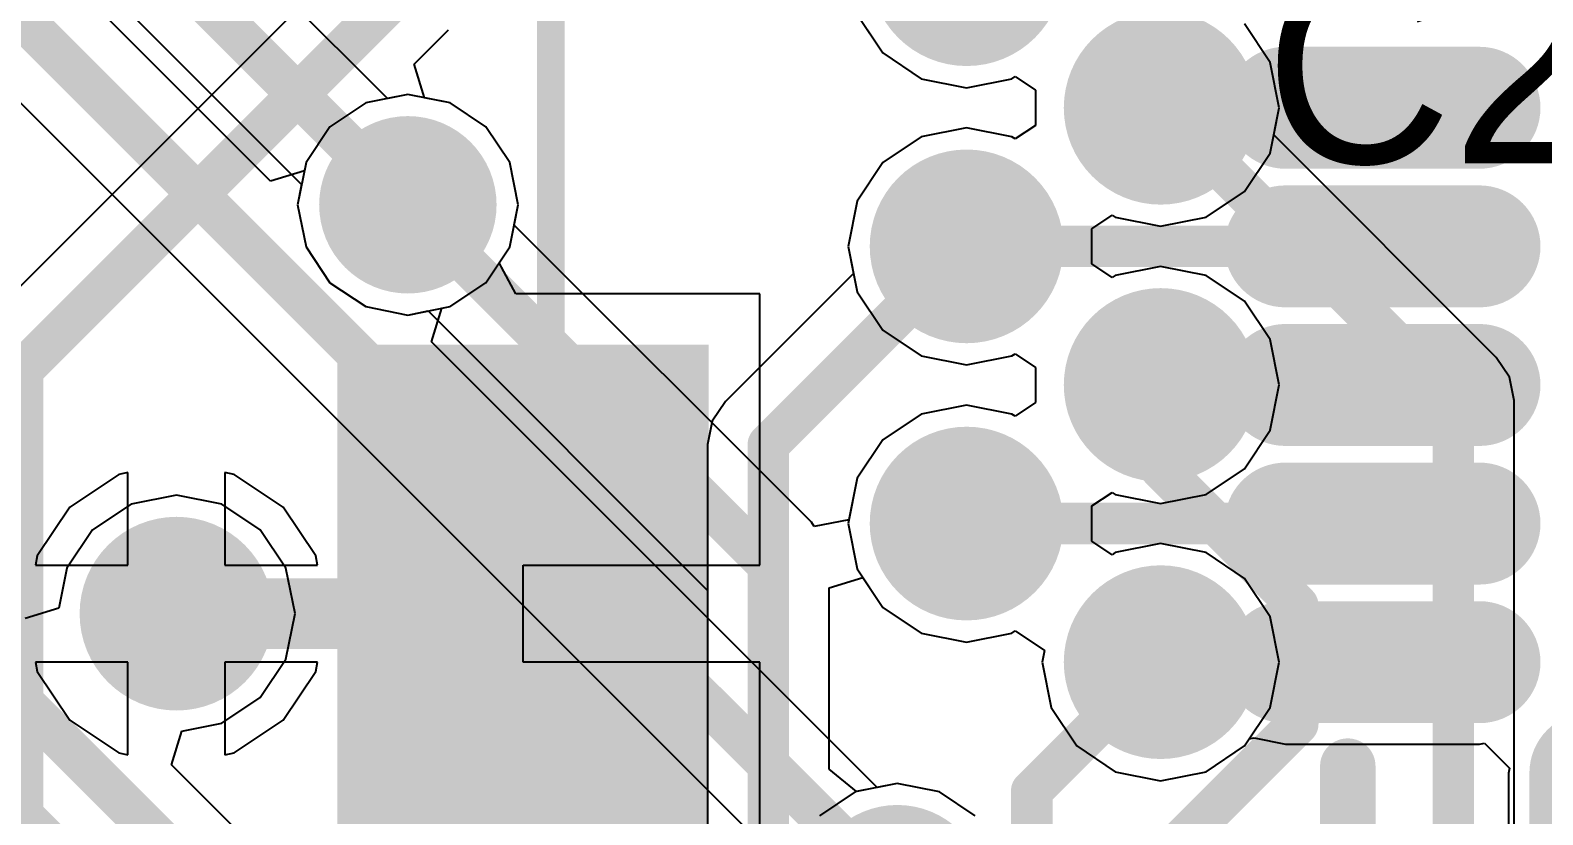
# Model space of a CAD drawing. Header units: millimetres. Extents: x 73 to 190, y 73 to 267.
# Drawn here: x 93.62 to 99.08, y 100.7 to 103.53 of the extents above; entities that cross this region are included whole.
import ezdxf

# ---------------------------------------------------------------- set-up
doc = ezdxf.new("R2010")
doc.units = ezdxf.units.MM
for name, color, linetype in [('BottomLayer', 5, 'Continuous'), ('BottomOverlay', 54, 'Continuous'), ('BottomPaste', 16, 'Continuous'), ('BottomSolder', 6, 'Continuous'), ('DrillDrawing', 1, 'Continuous'), ('KeepOutLayer', 6, 'Continuous'), ('Mechanical1', 6, 'Continuous'), ('Mechanical15', 56, 'Continuous'), ('MidLayer1', 16, 'Continuous'), ('MidLayer2', 76, 'Continuous'), ('MultiLayer', 9, 'Continuous'), ('TopLayer', 1, 'Continuous'), ('TopOverlay', 2, 'Continuous'), ('TopSolder', 216, 'Continuous'), ('ViaHoleLayer', 16, 'Continuous')]:
    doc.layers.add(name, color=color, linetype=linetype)

msp = doc.modelspace()

# ---------------------------------------------------------------- linework, layer by layer
at = {"layer": 'BottomLayer'}
for p, q in [((94.8849893, 103.90501444), (93.44496932, 102.46499192)), ((95.00732332, 103.40732938), (95.13079271999999, 103.53079878)), ((96.64207239999999, 103.53079878), (96.69763744, 103.44763664)), ((96.69763744, 103.44763664), (96.83636716, 103.35494188)), ((95.04418888, 103.285798), (95.00732332, 103.40732938)), ((96.83636716, 103.35494188), (97.0000092, 103.32239178)), ((97.0000092, 103.32239178), (97.16365124, 103.35494188)), ((97.16365124, 103.35494188), (97.17512696, 103.3626076)), ((97.17512696, 103.3626076), (97.24861931999999, 103.31350178)), ((95.13682521999999, 103.2673703), (95.04418888, 103.285798)), ((97.24861931999999, 103.31350178), (97.24861931999999, 103.18650178)), ((95.26582927999999, 103.18117286), (95.13682521999999, 103.2673703)), ((95.35202672, 103.0521688), (95.26582927999999, 103.18117286)), ((97.0000092, 103.17762702), (96.83636716, 103.14507692)), ((97.16365124, 103.14507692), (97.0000092, 103.17762702)), ((97.24861931999999, 103.18650178), (97.17513711999999, 103.13740104)), ((96.83636716, 103.14507692), (96.69763744, 103.05238216)), ((97.17513711999999, 103.13740104), (97.16365124, 103.14507692)), ((95.38229589999999, 102.89999994), (95.35202672, 103.0521688)), ((96.69763744, 103.05238216), (96.60494268, 102.91365244)), ((95.35202672, 102.74783108), (95.38229589999999, 102.89999994)), ((96.60494268, 102.91365244), (96.57239258, 102.7500104)), ((95.31405117999999, 102.69099858), (95.35202672, 102.74783108)), ((96.57239258, 102.7500104), (96.60494268, 102.58636836)), ((95.37391898, 102.5789922), (95.31405117999999, 102.69099858)), ((96.2540112, 102.5789922), (95.37391898, 102.5789922)), ((96.2540112, 101.59999238), (96.2540112, 102.5789922)), ((96.60494268, 102.58636836), (96.69763744, 102.44763864)), ((96.69763744, 102.44763864), (96.83636716, 102.35494388)), ((96.83636716, 102.35494388), (97.0000092, 102.32239378)), ((97.0000092, 102.32239378), (97.16365124, 102.35494388)), ((97.16365124, 102.35494388), (97.17512696, 102.3626096)), ((97.17512696, 102.3626096), (97.24861931999999, 102.31350378)), ((97.24861931999999, 102.31350378), (97.24861931999999, 102.18650378)), ((97.24861931999999, 102.18650378), (97.17513711999999, 102.13740304)), ((96.83636716, 102.14507892), (96.69763744, 102.05238416)), ((97.0000092, 102.17762902), (96.83636716, 102.14507892)), ((97.16365124, 102.14507892), (97.0000092, 102.17762902)), ((97.17513711999999, 102.13740304), (97.16365124, 102.14507892)), ((96.69763744, 102.05238416), (96.60494268, 101.91365444)), ((96.60494268, 101.91365444), (96.57239258, 101.7500124)), ((96.57239258, 101.7500124), (96.60494268, 101.58637036)), ((95.4000124, 101.24999562), (95.4000124, 101.59999238)), ((95.4000124, 101.59999238), (96.2540112, 101.59999238)), ((96.60494268, 101.58637036), (96.69763744, 101.44764064)), ((96.69763744, 101.44764064), (96.83636716, 101.35494588)), ((96.83636716, 101.35494588), (97.0000092, 101.32239578)), ((97.0000092, 101.32239578), (97.16365124, 101.35494588)), ((97.16365124, 101.35494588), (97.17512696, 101.3626116)), ((97.17512696, 101.3626116), (97.28072238, 101.29205548)), ((97.28072238, 101.29205548), (97.27236578, 101.2500388)), ((96.2540112, 101.24999562), (95.4000124, 101.24999562)), ((96.2540112, 100.5682901), (96.2540112, 101.24999562)), ((97.27236578, 101.2500388), (97.30491588, 101.08639676)), ((97.30491588, 101.08639676), (97.39761064, 100.94766704)), ((97.39761064, 100.94766704), (97.53634036, 100.85497228)), ((97.86362444, 100.85497228), (98.00235416, 100.94766704)), ((98.00235416, 100.94766704), (98.01954995999999, 100.97340232)), ((98.01954995999999, 100.97340232), (98.03684989999999, 100.97684402)), ((98.03684989999999, 100.97684402), (98.03684989999999, 100.97684148)), ((98.03684989999999, 100.97684148), (98.03685243999999, 100.97684402)), ((98.03685243999999, 100.97684402), (98.14999927999999, 100.95433708)), ((98.14999927999999, 100.95433708), (98.84999787999999, 100.95433708)), ((98.84999787999999, 100.95433708), (98.86813855999999, 100.95794642)), ((98.86813855999999, 100.95794642), (98.9579428, 100.86814218)), ((97.53634036, 100.85497228), (97.6999824, 100.82242218)), ((97.6999824, 100.82242218), (97.86362444, 100.85497228)), ((98.9579428, 100.86814218), (98.95433346, 100.8500015)), ((98.95433346, 100.8500015), (98.95433346, 100.1500029)), ((96.59783068, 100.78224954), (96.46882662, 100.6960521)), ((96.74999953999999, 100.81251872), (96.59783068, 100.78224954)), ((96.9021684, 100.78224954), (96.74999953999999, 100.81251872)), ((97.03117246, 100.6960521), (96.9021684, 100.78224954))]:
    msp.add_line(p, q, dxfattribs=at)
for points, const_width in [([(96.86030919999999, 103.7500084, 1), (97.1397092, 103.7500084, 1)], 0.2794), ([(97.56028239999999, 103.2500348, 1), (97.8396824, 103.2500348, 1)], 0.2794), ([(98.07500069999999, 103.25001448, 1), (98.22499785999999, 103.25001448, 1)], 0.1499997), ([(98.77499929999999, 103.25001448, 1), (98.92499645999999, 103.25001448, 1)], 0.1499997), ([(97.66248184, 103.2500348, 1), (97.73748296, 103.2500348, 1)], 0.07499858), ([(98.46248023999999, 103.2500348, 1), (98.53748136, 103.2500348, 1)], 0.07499858), ([(94.85965788, 102.89999994, 1), (95.10965483999999, 102.89999994, 1)], 0.2499995), ([(96.86030919999999, 102.7500104, 1), (97.1397092, 102.7500104, 1)], 0.2794), ([(98.07500069999999, 102.75001548, 1), (98.22499785999999, 102.75001548, 1)], 0.1499997), ([(98.77499929999999, 102.75001548, 1), (98.92499645999999, 102.75001548, 1)], 0.1499997), ([(96.96250864, 102.7500104, 1), (97.03750975999999, 102.7500104, 1)], 0.07499858), ([(98.46248023999999, 102.7500104, 1), (98.53748136, 102.7500104, 1)], 0.07499858), ([(97.56028239999999, 102.2500368, 1), (97.8396824, 102.2500368, 1)], 0.2794), ([(97.6499825, 102.2500368, 1), (97.7499823, 102.2500368, 1)], 0.0999998), ([(98.07500069999999, 102.25001648, 1), (98.22499785999999, 102.25001648, 1)], 0.1499997), ([(98.4499809, 102.2500368, 1), (98.54998069999999, 102.2500368, 1)], 0.0999998), ([(98.77499929999999, 102.25001648, 1), (98.92499645999999, 102.25001648, 1)], 0.1499997), ([(96.86030919999999, 101.7500124, 1), (97.1397092, 101.7500124, 1)], 0.2794), ([(98.07500069999999, 101.75001748, 1), (98.22499785999999, 101.75001748, 1)], 0.1499997), ([(98.77499929999999, 101.75001748, 1), (98.92499645999999, 101.75001748, 1)], 0.1499997), ([(96.96250864, 101.7500124, 1), (97.03750975999999, 101.7500124, 1)], 0.07499858), ([(98.46248023999999, 101.7500124, 1), (98.53748136, 101.7500124, 1)], 0.07499858), ([(94.01029966, 101.42499908, 1), (94.28969966, 101.42499908, 1)], 0.2794), ([(94.08649966, 101.42499908, 1), (94.21349966, 101.42499908, 1)], 0.127), ([(95.33650732, 101.42499908, 1), (95.46350731999999, 101.42499908, 1)], 0.127), ([(95.33650732, 101.42499908, 1), (95.46350731999999, 101.42499908, 1)], 0.127), ([(95.33651239999999, 101.424994, 1), (95.4635124, 101.424994, 1)], 0.127), ([(95.33651239999999, 101.424994, 1), (95.4635124, 101.424994, 1)], 0.127), ([(97.56028239999999, 101.2500388, 1), (97.8396824, 101.2500388, 1)], 0.2794), ([(98.07500069999999, 101.25001848, 1), (98.22499785999999, 101.25001848, 1)], 0.1499997), ([(98.77499929999999, 101.25001848, 1), (98.92499645999999, 101.25001848, 1)], 0.1499997), ([(97.6499825, 101.2500388, 1), (97.7499823, 101.2500388, 1)], 0.0999998), ([(98.4499809, 101.2500388, 1), (98.54998069999999, 101.2500388, 1)], 0.0999998), ([(95.33651239999999, 100.8300244, 1), (95.4635124, 100.8300244, 1)], 0.127), ([(95.33651239999999, 100.8300244, 1), (95.4635124, 100.8300244, 1)], 0.127)]:
    msp.add_lwpolyline(points, format="xyb", close=True, dxfattribs=dict(at, const_width=const_width))
for points, const_width in [([(93.4899832, 102.1999988), (95.0399928, 103.7500084)], 0.1499997), ([(98.14999927999999, 103.25001448), (98.84999787999999, 103.25001448)], 0.2999994), ([(97.6999824, 103.2500348), (98.49998079999999, 103.2500348)], 0.1499997), ([(98.14999927999999, 102.75001548), (98.84999787999999, 102.75001548)], 0.2999994), ([(97.0000092, 102.7500104), (98.49998079999999, 102.7500104)], 0.1499997), ([(97.6999824, 102.2500368), (98.49998079999999, 102.2500368)], 0.1999996), ([(98.14999927999999, 102.25001648), (98.84999787999999, 102.25001648)], 0.2999994), ([(98.14999927999999, 101.75001748), (98.84999787999999, 101.75001748)], 0.2999994), ([(97.0000092, 101.7500124), (98.49998079999999, 101.7500124)], 0.1499997), ([(94.14999965999999, 101.42499908), (95.40000732, 101.42499908)], 0.254), ([(95.40000732, 101.42499908), (95.4000124, 101.424994)], 0.254), ([(95.4000124, 100.8300244), (95.4000124, 101.424994)], 0.254), ([(98.14999927999999, 101.25001848), (98.84999787999999, 101.25001848)], 0.2999994), ([(97.6999824, 101.2500388), (98.49998079999999, 101.2500388)], 0.1999996), ([(94.4700168, 99.9000288), (95.4000124, 100.8300244)], 0.254)]:
    msp.add_lwpolyline(points, dxfattribs=dict(at, const_width=const_width))
msp.add_solid([(94.8000136, 102.3249922), (94.8000136, 100.5249958), (96.00001119999999, 102.3249922), (96.00001119999999, 100.5249958)], dxfattribs=at)
at = {"layer": 'BottomOverlay', "const_width": 0.1999996}
msp.add_lwpolyline([(98.3750001, 100.37500372), (98.3750001, 100.87500272)], dxfattribs=at)
at = {"layer": 'BottomOverlay', "const_width": 0.0999998}
msp.add_lwpolyline([(98.32500019999999, 100.87500272, 1), (98.425, 100.87500272, 1)], format="xyb", close=True, dxfattribs=at)
at = {"layer": 'BottomPaste', "const_width": 0.1999996}
for points in [[(98.14999927999999, 103.25001448), (98.84999787999999, 103.25001448)], [(98.14999927999999, 102.75001548), (98.84999787999999, 102.75001548)], [(98.14999927999999, 102.25001648), (98.84999787999999, 102.25001648)], [(98.14999927999999, 101.75001748), (98.84999787999999, 101.75001748)], [(98.14999927999999, 101.25001848), (98.84999787999999, 101.25001848)]]:
    msp.add_lwpolyline(points, dxfattribs=at)
at = {"layer": 'BottomPaste', "const_width": 0.0999998}
for points in [[(98.09999938, 103.25001448, 1), (98.19999917999999, 103.25001448, 1)], [(98.79999798, 103.25001448, 1), (98.89999777999999, 103.25001448, 1)], [(98.09999938, 102.75001548, 1), (98.19999917999999, 102.75001548, 1)], [(98.79999798, 102.75001548, 1), (98.89999777999999, 102.75001548, 1)], [(98.09999938, 102.25001648, 1), (98.19999917999999, 102.25001648, 1)], [(98.79999798, 102.25001648, 1), (98.89999777999999, 102.25001648, 1)], [(98.09999938, 101.75001748, 1), (98.19999917999999, 101.75001748, 1)], [(98.79999798, 101.75001748, 1), (98.89999777999999, 101.75001748, 1)], [(98.09999938, 101.25001848, 1), (98.19999917999999, 101.25001848, 1)], [(98.79999798, 101.25001848, 1), (98.89999777999999, 101.25001848, 1)]]:
    msp.add_lwpolyline(points, format="xyb", close=True, dxfattribs=at)
at = {"layer": 'BottomPaste'}
msp.add_solid([(94.85001349999999, 102.2749923), (94.85001349999999, 100.5749957), (95.9500113, 102.2749923), (95.9500113, 100.5749957)], dxfattribs=at)
at = {"layer": 'BottomSolder'}
for points, const_width in [([(96.82531053999999, 103.7500084, 1), (97.17470786, 103.7500084, 1)], 0.34939986), ([(97.52528373999999, 103.2500348, 1), (97.87468106, 103.2500348, 1)], 0.34939986), ([(98.0399995, 103.25001448, 1), (98.25999906, 103.25001448, 1)], 0.21999956), ([(98.7399981, 103.25001448, 1), (98.95999766, 103.25001448, 1)], 0.21999956), ([(94.82465667999999, 102.89999994, 1), (95.14465604, 102.89999994, 1)], 0.31999936), ([(96.82531053999999, 102.7500104, 1), (97.17470786, 102.7500104, 1)], 0.34939986), ([(98.0399995, 102.75001548, 1), (98.25999906, 102.75001548, 1)], 0.21999956), ([(98.7399981, 102.75001548, 1), (98.95999766, 102.75001548, 1)], 0.21999956), ([(97.52528373999999, 102.2500368, 1), (97.87468106, 102.2500368, 1)], 0.34939986), ([(98.0399995, 102.25001648, 1), (98.25999906, 102.25001648, 1)], 0.21999956), ([(98.7399981, 102.25001648, 1), (98.95999766, 102.25001648, 1)], 0.21999956), ([(96.82531053999999, 101.7500124, 1), (97.17470786, 101.7500124, 1)], 0.34939986), ([(98.0399995, 101.75001748, 1), (98.25999906, 101.75001748, 1)], 0.21999956), ([(98.7399981, 101.75001748, 1), (98.95999766, 101.75001748, 1)], 0.21999956), ([(93.975301, 101.42499908, 1), (94.32469832, 101.42499908, 1)], 0.34939986), ([(97.52528373999999, 101.2500388, 1), (97.87468106, 101.2500388, 1)], 0.34939986), ([(98.0399995, 101.25001848, 1), (98.25999906, 101.25001848, 1)], 0.21999956), ([(98.7399981, 101.25001848, 1), (98.95999766, 101.25001848, 1)], 0.21999956), ([(99.14001508, 100.8500015, 1), (99.36001463999999, 100.8500015, 1)], 0.21999956), ([(96.58999985999999, 100.41487918, 1), (96.90999921999999, 100.41487918, 1)], 0.31999936)]:
    msp.add_lwpolyline(points, format="xyb", close=True, dxfattribs=dict(at, const_width=const_width))
at = {"layer": 'BottomSolder', "const_width": 0.43999912}
for points in [[(98.14999927999999, 103.25001448), (98.84999787999999, 103.25001448)], [(98.14999927999999, 102.75001548), (98.84999787999999, 102.75001548)], [(98.14999927999999, 102.25001648), (98.84999787999999, 102.25001648)], [(98.14999927999999, 101.75001748), (98.84999787999999, 101.75001748)], [(98.14999927999999, 101.25001848), (98.84999787999999, 101.25001848)], [(99.25001486, 100.8500015), (99.25001486, 100.1500029)]]:
    msp.add_lwpolyline(points, dxfattribs=at)
at = {"layer": 'BottomSolder'}
for points in [[(92.33001854, 102.39499206), (92.33001854, 100.45499594), (93.67001585999999, 102.39499206), (93.67001585999999, 100.45499594)], [(94.73001373999999, 102.39499206), (94.73001373999999, 100.45499594), (96.07001106, 102.39499206), (96.07001106, 100.45499594)]]:
    msp.add_solid(points, dxfattribs=at)
at = {"layer": 'DrillDrawing', "const_width": 0.1499997}
msp.add_lwpolyline([(74.93100075999999, 89.96974386, -0.5181223231996762), (98.94092226, 126.98035056)], format="xyb", dxfattribs=at)
at = {"layer": 'DrillDrawing'}
for points, const_width in [([(97.6237824, 103.2500348, 1), (97.7761824, 103.2500348, 1)], 0.1524), ([(94.93465646, 102.89999994, 1), (95.03465625999999, 102.89999994, 1)], 0.0999998), ([(96.9238092, 102.7500104, 1), (97.0762092, 102.7500104, 1)], 0.1524), ([(97.6237824, 102.2500368, 1), (97.7761824, 102.2500368, 1)], 0.1524), ([(96.9238092, 101.7500124, 1), (97.0762092, 101.7500124, 1)], 0.1524), ([(94.07379965999999, 101.42499908, 1), (94.22619965999999, 101.42499908, 1)], 0.1524), ([(97.6237824, 101.2500388, 1), (97.7761824, 101.2500388, 1)], 0.1524)]:
    msp.add_lwpolyline(points, format="xyb", close=True, dxfattribs=dict(at, const_width=const_width))
at = {"layer": 'KeepOutLayer', "const_width": 0.1499997}
msp.add_lwpolyline([(74.93100075999999, 89.96974386, -0.5181223231996762), (98.94092226, 126.98035056)], format="xyb", dxfattribs=at)
at = {"layer": 'Mechanical1', "const_width": 0.1499997}
msp.add_lwpolyline([(74.93100075999999, 89.96974386, -0.5181223231996762), (98.94092226, 126.98035056)], format="xyb", dxfattribs=at)
at = {"layer": 'Mechanical15', "const_width": 0.0999998}
msp.add_lwpolyline([(95.50000204, 100.00000066), (95.50000204, 104.49999928)], dxfattribs=at)
at = {"layer": 'MidLayer1'}
for p, q in [((96.60494268, 103.58636636), (96.69763744, 103.44763664)), ((98.09504892, 103.41367684), (98.00235416, 103.55240656)), ((96.69763744, 103.44763664), (96.83636716, 103.35494188)), ((98.12759901999999, 103.2500348), (98.09504892, 103.41367684)), ((96.83636716, 103.35494188), (97.0000092, 103.32239178)), ((97.0000092, 103.32239178), (97.16365124, 103.35494188)), ((97.16365124, 103.35494188), (97.17512696, 103.3626076)), ((97.17512696, 103.3626076), (97.24861931999999, 103.31350178)), ((94.98465635999999, 103.29763948), (94.8324875, 103.2673703)), ((95.13682521999999, 103.2673703), (94.98465635999999, 103.29763948)), ((97.24861931999999, 103.31350178), (97.24861931999999, 103.18650178)), ((94.8324875, 103.2673703), (94.70348344, 103.18117286)), ((95.26582927999999, 103.18117286), (95.13682521999999, 103.2673703)), ((98.09504892, 103.08639276), (98.12759901999999, 103.2500348)), ((94.70348344, 103.18117286), (94.617286, 103.0521688)), ((95.35202672, 103.0521688), (95.26582927999999, 103.18117286)), ((97.0000092, 103.17762702), (96.83636716, 103.14507692)), ((97.16365124, 103.14507692), (97.0000092, 103.17762702)), ((97.24861931999999, 103.18650178), (97.17513711999999, 103.13740104)), ((96.83636716, 103.14507692), (96.69763744, 103.05238216)), ((97.17513711999999, 103.13740104), (97.16365124, 103.14507692)), ((98.00235416, 102.94766304), (98.09504892, 103.08639276)), ((94.617286, 103.0521688), (94.58701681999999, 102.89999994)), ((95.38229589999999, 102.89999994), (95.35202672, 103.0521688)), ((96.69763744, 103.05238216), (96.60494268, 102.91365244)), ((97.86362444, 102.85496828), (98.00235416, 102.94766304)), ((94.58701681999999, 102.89999994), (94.617286, 102.74783108)), ((95.36775693999999, 102.82690636), (95.38229589999999, 102.89999994)), ((96.60494268, 102.91365244), (96.57239258, 102.7500104)), ((97.45137228, 102.81354342), (97.52485447999999, 102.86264416)), ((97.52485447999999, 102.86264416), (97.53634036, 102.85496828)), ((97.53634036, 102.85496828), (97.6999824, 102.82241818)), ((97.6999824, 102.82241818), (97.86362444, 102.85496828)), ((96.4400027, 101.7546606), (95.36775693999999, 102.82690636)), ((97.45137228, 102.68654342), (97.45137228, 102.81354342)), ((94.617286, 102.74783108), (94.70348344, 102.61882702)), ((96.57239258, 102.7500104), (96.60494268, 102.58636836)), ((97.52486463999999, 102.6374376), (97.45137228, 102.68654342)), ((97.6999824, 102.67765342), (97.53634036, 102.64510332)), ((97.86362444, 102.64510332), (97.6999824, 102.67765342)), ((97.53634036, 102.64510332), (97.52486463999999, 102.6374376)), ((98.00235416, 102.55240856), (97.86362444, 102.64510332)), ((94.70348344, 102.61882702), (94.8324875, 102.53262958)), ((96.60494268, 102.58636836), (96.69763744, 102.44763864)), ((94.8324875, 102.53262958), (94.98465635999999, 102.5023604)), ((94.98465635999999, 102.5023604), (95.05774994, 102.51689936)), ((95.05774994, 102.51689936), (96.06578958, 101.50885972)), ((98.09504892, 102.41367884), (98.00235416, 102.55240856)), ((96.69763744, 102.44763864), (96.83636716, 102.35494388)), ((98.12759901999999, 102.2500368), (98.09504892, 102.41367884)), ((96.83636716, 102.35494388), (97.0000092, 102.32239378)), ((97.0000092, 102.32239378), (97.16365124, 102.35494388)), ((97.16365124, 102.35494388), (97.17512696, 102.3626096)), ((97.17512696, 102.3626096), (97.24861931999999, 102.31350378)), ((97.24861931999999, 102.31350378), (97.24861931999999, 102.18650378)), ((98.09504892, 102.08639476), (98.12759901999999, 102.2500368)), ((97.24861931999999, 102.18650378), (97.17513711999999, 102.13740304)), ((96.83636716, 102.14507892), (96.69763744, 102.05238416)), ((97.0000092, 102.17762902), (96.83636716, 102.14507892)), ((97.16365124, 102.14507892), (97.0000092, 102.17762902)), ((97.17513711999999, 102.13740304), (97.16365124, 102.14507892)), ((98.00235416, 101.94766504), (98.09504892, 102.08639476)), ((96.69763744, 102.05238416), (96.60494268, 101.91365444)), ((93.94187713999999, 101.92745172), (93.76544111999999, 101.80955762)), ((93.97500128, 101.93404048), (93.94187713999999, 101.92745172)), ((93.97500128, 101.59999746), (93.97500128, 101.93404048)), ((94.35812218, 101.92745172), (94.32499804, 101.93404048)), ((94.32499804, 101.93404048), (94.32499804, 101.59999746)), ((94.53455819999999, 101.80955762), (94.35812218, 101.92745172)), ((96.60494268, 101.91365444), (96.57510784, 101.76365982)), ((97.86362444, 101.85497028), (98.00235416, 101.94766504)), ((97.45137228, 101.81354542), (97.52485447999999, 101.86264616)), ((97.52485447999999, 101.86264616), (97.53634036, 101.85497028)), ((93.76544111999999, 101.80955762), (93.64754701999999, 101.6331216)), ((94.6524523, 101.6331216), (94.53455819999999, 101.80955762)), ((97.45137228, 101.68654542), (97.45137228, 101.81354542)), ((97.53634036, 101.85497028), (97.6999824, 101.82242018)), ((97.6999824, 101.82242018), (97.86362444, 101.85497028)), ((96.45054624, 101.73888212), (96.4400027, 101.7546606)), ((96.57510784, 101.76365982), (96.45054624, 101.73888212)), ((97.52486463999999, 101.6374396), (97.45137228, 101.68654542)), ((97.53634036, 101.64510532), (97.52486463999999, 101.6374396)), ((97.6999824, 101.67765542), (97.53634036, 101.64510532)), ((97.86362444, 101.64510532), (97.6999824, 101.67765542)), ((98.00235416, 101.55241056), (97.86362444, 101.64510532)), ((93.64754701999999, 101.6331216), (93.64095825999999, 101.59999746)), ((93.64095825999999, 101.59999746), (93.97500128, 101.59999746)), ((94.32499804, 101.59999746), (94.65904105999999, 101.59999746)), ((94.65904105999999, 101.59999746), (94.6524523, 101.6331216)), ((96.50420881999999, 101.5183771), (96.6257402, 101.55524266)), ((96.6257402, 101.55524266), (96.69763744, 101.44764064)), ((98.09504892, 101.41368084), (98.00235416, 101.55241056)), ((96.06578958, 101.50885972), (96.06578958, 98.491929)), ((96.50420881999999, 100.86372258), (96.50420881999999, 101.5183771)), ((96.69763744, 101.44764064), (96.83636716, 101.35494588)), ((98.12759901999999, 101.2500388), (98.09504892, 101.41368084)), ((96.83636716, 101.35494588), (97.0000092, 101.32239578)), ((97.0000092, 101.32239578), (97.16365124, 101.35494588)), ((97.16365124, 101.35494588), (97.17512696, 101.3626116)), ((97.17512696, 101.3626116), (97.28072238, 101.29205548)), ((97.28072238, 101.29205548), (97.27236578, 101.2500388)), ((93.97500128, 101.2500007), (93.64095825999999, 101.2500007)), ((93.64095825999999, 101.2500007), (93.64754701999999, 101.21687656)), ((93.64754701999999, 101.21687656), (93.76544111999999, 101.04044054)), ((93.97500128, 100.91595768), (93.97500128, 101.2500007)), ((94.65904105999999, 101.2500007), (94.32499804, 101.2500007)), ((94.32499804, 101.2500007), (94.32499804, 100.91595768)), ((94.53455819999999, 101.04044054), (94.6524523, 101.21687656)), ((94.6524523, 101.21687656), (94.65904105999999, 101.2500007)), ((97.27236578, 101.2500388), (97.30491588, 101.08639676)), ((98.09504892, 101.08639676), (98.12759901999999, 101.2500388)), ((93.76544111999999, 101.04044054), (93.94187713999999, 100.92254644)), ((94.35812218, 100.92254644), (94.53455819999999, 101.04044054)), ((97.30491588, 101.08639676), (97.39761064, 100.94766704)), ((98.00235416, 100.94766704), (98.09504892, 101.08639676)), ((97.39761064, 100.94766704), (97.53634036, 100.85497228)), ((97.86362444, 100.85497228), (98.00235416, 100.94766704)), ((93.94187713999999, 100.92254644), (93.97500128, 100.91595768)), ((94.32499804, 100.91595768), (94.35812218, 100.92254644)), ((96.60238236, 100.78315378), (96.50420881999999, 100.86372258)), ((97.53634036, 100.85497228), (97.6999824, 100.82242218)), ((97.6999824, 100.82242218), (97.86362444, 100.85497228)), ((96.74999953999999, 100.81251872), (96.60238236, 100.78315378)), ((96.9021684, 100.78224954), (96.74999953999999, 100.81251872)), ((97.03117246, 100.6960521), (96.9021684, 100.78224954))]:
    msp.add_line(p, q, dxfattribs=at)
for points, const_width in [([(96.86030919999999, 103.7500084, 1), (97.1397092, 103.7500084, 1)], 0.2794), ([(97.56028239999999, 103.2500348, 1), (97.8396824, 103.2500348, 1)], 0.2794), ([(94.85965788, 102.89999994, 1), (95.10965483999999, 102.89999994, 1)], 0.2499995), ([(96.86030919999999, 102.7500104, 1), (97.1397092, 102.7500104, 1)], 0.2794), ([(94.94715579999999, 102.89999994, 1), (95.02215692, 102.89999994, 1)], 0.07499858), ([(97.56028239999999, 102.2500368, 1), (97.8396824, 102.2500368, 1)], 0.2794), ([(96.86030919999999, 101.7500124, 1), (97.1397092, 101.7500124, 1)], 0.2794), ([(94.01029966, 101.42499908, 1), (94.28969966, 101.42499908, 1)], 0.2794), ([(96.24749863999999, 101.5996571, 1), (96.32249976, 101.5996571, 1)], 0.07499858), ([(96.24749863999999, 101.5996571, 1), (96.32249976, 101.5996571, 1)], 0.07499858), ([(97.56028239999999, 101.2500388, 1), (97.8396824, 101.2500388, 1)], 0.2794)]:
    msp.add_lwpolyline(points, format="xyb", close=True, dxfattribs=dict(at, const_width=const_width))
at = {"layer": 'MidLayer1', "const_width": 0.1499997}
for points in [[(94.98465635999999, 102.89999994), (96.2849992, 101.5996571)], [(96.2849992, 98.491929), (96.2849992, 101.5996571)]]:
    msp.add_lwpolyline(points, dxfattribs=at)
at = {"layer": 'MidLayer2'}
for p, q in [((94.48975259999999, 102.98513566), (92.16988169999999, 105.30500402)), ((91.92408082, 104.9307909), (96.36689896, 100.48797022)), ((96.60494268, 103.58636636), (96.69763744, 103.44763664)), ((98.09504892, 103.41367684), (98.00235416, 103.55240656)), ((96.69763744, 103.44763664), (96.83636716, 103.35494188)), ((98.12759901999999, 103.2500348), (98.09504892, 103.41367684)), ((96.83636716, 103.35494188), (97.0000092, 103.32239178)), ((97.0000092, 103.32239178), (97.16365124, 103.35494188)), ((97.16365124, 103.35494188), (97.17512696, 103.3626076)), ((97.17512696, 103.3626076), (97.24861931999999, 103.31350178)), ((94.98465635999999, 103.29763948), (94.8324875, 103.2673703)), ((95.13682521999999, 103.2673703), (94.98465635999999, 103.29763948)), ((97.24861931999999, 103.31350178), (97.24861931999999, 103.18650178)), ((94.8324875, 103.2673703), (94.70348344, 103.18117286)), ((95.26582927999999, 103.18117286), (95.13682521999999, 103.2673703)), ((98.09504892, 103.08639276), (98.12759901999999, 103.2500348)), ((94.70348344, 103.18117286), (94.617286, 103.0521688)), ((95.35202672, 103.0521688), (95.26582927999999, 103.18117286)), ((97.0000092, 103.17762702), (96.83636716, 103.14507692)), ((97.16365124, 103.14507692), (97.0000092, 103.17762702)), ((97.24861931999999, 103.18650178), (97.17513711999999, 103.13740104)), ((96.83636716, 103.14507692), (96.69763744, 103.05238216)), ((97.17513711999999, 103.13740104), (97.16365124, 103.14507692)), ((98.00235416, 102.94766304), (98.09504892, 103.08639276)), ((94.61128398, 103.02200122), (94.48975259999999, 102.98513566)), ((94.617286, 103.0521688), (94.61128398, 103.02200122)), ((95.38229589999999, 102.89999994), (95.35202672, 103.0521688)), ((96.69763744, 103.05238216), (96.60494268, 102.91365244)), ((97.86362444, 102.85496828), (98.00235416, 102.94766304)), ((95.35202672, 102.74783108), (95.38229589999999, 102.89999994)), ((96.60494268, 102.91365244), (96.57239258, 102.7500104)), ((97.45137228, 102.81354342), (97.52485447999999, 102.86264416)), ((97.52485447999999, 102.86264416), (97.53634036, 102.85496828)), ((97.53634036, 102.85496828), (97.6999824, 102.82241818)), ((97.6999824, 102.82241818), (97.86362444, 102.85496828)), ((97.45137228, 102.68654342), (97.45137228, 102.81354342)), ((95.26582927999999, 102.61882702), (95.35202672, 102.74783108)), ((96.57239258, 102.7500104), (96.60494268, 102.58636836)), ((97.52486463999999, 102.6374376), (97.45137228, 102.68654342)), ((97.6999824, 102.67765342), (97.53634036, 102.64510332)), ((97.86362444, 102.64510332), (97.6999824, 102.67765342)), ((97.53634036, 102.64510332), (97.52486463999999, 102.6374376)), ((98.00235416, 102.55240856), (97.86362444, 102.64510332)), ((95.13682521999999, 102.53262958), (95.26582927999999, 102.61882702)), ((96.60494268, 102.58636836), (96.69763744, 102.44763864)), ((95.06979208, 102.40509618), (95.10665764, 102.52662756)), ((95.10665764, 102.52662756), (95.13682521999999, 102.53262958)), ((98.09504892, 102.41367884), (98.00235416, 102.55240856)), ((96.6769085, 100.79797976), (95.06979208, 102.40509618)), ((96.69763744, 102.44763864), (96.83636716, 102.35494388)), ((98.12759901999999, 102.2500368), (98.09504892, 102.41367884)), ((96.83636716, 102.35494388), (97.0000092, 102.32239378)), ((97.0000092, 102.32239378), (97.16365124, 102.35494388)), ((97.16365124, 102.35494388), (97.17512696, 102.3626096)), ((97.17512696, 102.3626096), (97.24861931999999, 102.31350378)), ((97.24861931999999, 102.31350378), (97.24861931999999, 102.18650378)), ((98.09504892, 102.08639476), (98.12759901999999, 102.2500368)), ((97.24861931999999, 102.18650378), (97.17513711999999, 102.13740304)), ((96.83636716, 102.14507892), (96.69763744, 102.05238416)), ((97.0000092, 102.17762902), (96.83636716, 102.14507892)), ((97.16365124, 102.14507892), (97.0000092, 102.17762902)), ((97.17513711999999, 102.13740304), (97.16365124, 102.14507892)), ((98.00235416, 101.94766504), (98.09504892, 102.08639476)), ((96.69763744, 102.05238416), (96.60494268, 101.91365444)), ((96.60494268, 101.91365444), (96.57239258, 101.7500124)), ((97.86362444, 101.85497028), (98.00235416, 101.94766504)), ((97.45137228, 101.81354542), (97.52485447999999, 101.86264616)), ((97.52485447999999, 101.86264616), (97.53634036, 101.85497028)), ((93.98635761999999, 101.8200656), (93.84762789999999, 101.72737084)), ((94.14999965999999, 101.8526157), (93.98635761999999, 101.8200656)), ((94.31364169999999, 101.8200656), (94.14999965999999, 101.8526157)), ((94.45237141999999, 101.72737084), (94.31364169999999, 101.8200656)), ((97.45137228, 101.68654542), (97.45137228, 101.81354542)), ((97.53634036, 101.85497028), (97.6999824, 101.82242018)), ((97.6999824, 101.82242018), (97.86362444, 101.85497028)), ((96.57239258, 101.7500124), (96.60494268, 101.58637036)), ((93.84762789999999, 101.72737084), (93.75493313999999, 101.58864112)), ((94.54506617999999, 101.58864112), (94.45237141999999, 101.72737084)), ((97.52486463999999, 101.6374396), (97.45137228, 101.68654542)), ((97.53634036, 101.64510532), (97.52486463999999, 101.6374396)), ((97.6999824, 101.67765542), (97.53634036, 101.64510532)), ((97.86362444, 101.64510532), (97.6999824, 101.67765542)), ((98.00235416, 101.55241056), (97.86362444, 101.64510532)), ((93.75493313999999, 101.58864112), (93.72623367999999, 101.44435134)), ((94.57761628, 101.42499908), (94.54506617999999, 101.58864112)), ((96.60494268, 101.58637036), (96.69763744, 101.44764064)), ((98.09504892, 101.41368084), (98.00235416, 101.55241056)), ((93.72623367999999, 101.44435134), (93.60469975999999, 101.40748578)), ((94.54506617999999, 101.26135704), (94.57761628, 101.42499908)), ((96.69763744, 101.44764064), (96.83636716, 101.35494588)), ((98.12759901999999, 101.2500388), (98.09504892, 101.41368084)), ((96.83636716, 101.35494588), (97.0000092, 101.32239578)), ((97.0000092, 101.32239578), (97.16365124, 101.35494588)), ((97.16365124, 101.35494588), (97.17512696, 101.3626116)), ((97.17512696, 101.3626116), (97.28072238, 101.29205548)), ((94.45237141999999, 101.12262732), (94.54506617999999, 101.26135704)), ((97.28072238, 101.29205548), (97.27236578, 101.2500388)), ((97.27236578, 101.2500388), (97.30491588, 101.08639676)), ((98.09504892, 101.08639676), (98.12759901999999, 101.2500388)), ((94.31364169999999, 101.02993256), (94.45237141999999, 101.12262732)), ((97.30491588, 101.08639676), (97.39761064, 100.94766704)), ((98.00235416, 100.94766704), (98.09504892, 101.08639676)), ((94.13248636, 100.87969918), (94.16935192, 101.0012331)), ((94.16935192, 101.0012331), (94.31364169999999, 101.02993256)), ((97.39761064, 100.94766704), (97.53634036, 100.85497228)), ((97.86362444, 100.85497228), (98.00235416, 100.94766704)), ((96.4327383, 98.57944724), (94.13248636, 100.87969918)), ((97.53634036, 100.85497228), (97.6999824, 100.82242218)), ((97.6999824, 100.82242218), (97.86362444, 100.85497228)), ((96.74999953999999, 100.81251872), (96.6769085, 100.79797976)), ((96.9021684, 100.78224954), (96.74999953999999, 100.81251872)), ((97.03117246, 100.6960521), (96.9021684, 100.78224954))]:
    msp.add_line(p, q, dxfattribs=at)
at = {"layer": 'MidLayer2', "const_width": 0.1499997}
for points in [[(92.0148782, 105.15000052), (96.74999953999999, 100.41487918)], [(92.20215494, 102.5000236), (96.66717776, 98.03500077999999)], [(92.44765609999999, 101.84440134), (96.54705607999999, 97.74500135999999)]]:
    msp.add_lwpolyline(points, dxfattribs=at)
at = {"layer": 'MidLayer2'}
for points, const_width in [([(96.86030919999999, 103.7500084, 1), (97.1397092, 103.7500084, 1)], 0.2794), ([(97.56028239999999, 103.2500348, 1), (97.8396824, 103.2500348, 1)], 0.2794), ([(94.85965788, 102.89999994, 1), (95.10965483999999, 102.89999994, 1)], 0.2499995), ([(96.86030919999999, 102.7500104, 1), (97.1397092, 102.7500104, 1)], 0.2794), ([(97.56028239999999, 102.2500368, 1), (97.8396824, 102.2500368, 1)], 0.2794), ([(96.86030919999999, 101.7500124, 1), (97.1397092, 101.7500124, 1)], 0.2794), ([(94.01029966, 101.42499908, 1), (94.28969966, 101.42499908, 1)], 0.2794), ([(97.56028239999999, 101.2500388, 1), (97.8396824, 101.2500388, 1)], 0.2794)]:
    msp.add_lwpolyline(points, format="xyb", close=True, dxfattribs=dict(at, const_width=const_width))
at = {"layer": 'MultiLayer'}
for points, const_width in [([(96.86030919999999, 103.7500084, 1), (97.1397092, 103.7500084, 1)], 0.2794), ([(97.56028239999999, 103.2500348, 1), (97.8396824, 103.2500348, 1)], 0.2794), ([(94.85965788, 102.89999994, 1), (95.10965483999999, 102.89999994, 1)], 0.2499995), ([(96.86030919999999, 102.7500104, 1), (97.1397092, 102.7500104, 1)], 0.2794), ([(97.56028239999999, 102.2500368, 1), (97.8396824, 102.2500368, 1)], 0.2794), ([(96.86030919999999, 101.7500124, 1), (97.1397092, 101.7500124, 1)], 0.2794), ([(94.01029966, 101.42499908, 1), (94.28969966, 101.42499908, 1)], 0.2794), ([(97.56028239999999, 101.2500388, 1), (97.8396824, 101.2500388, 1)], 0.2794)]:
    msp.add_lwpolyline(points, format="xyb", close=True, dxfattribs=dict(at, const_width=const_width))
at = {"layer": 'TopLayer'}
for p, q in [((94.91156532, 103.28310052), (94.03965952, 104.15500378)), ((93.79385864, 103.78079066), (94.60155578, 102.97309098)), ((96.60494268, 103.58636636), (96.69763744, 103.44763664)), ((98.09504892, 103.41367684), (98.00235416, 103.55240656)), ((96.69763744, 103.44763664), (96.83636716, 103.35494188)), ((98.12759901999999, 103.2500348), (98.09504892, 103.41367684)), ((96.83636716, 103.35494188), (97.0000092, 103.32239178)), ((97.0000092, 103.32239178), (97.16365124, 103.35494188)), ((97.16365124, 103.35494188), (97.17512696, 103.3626076)), ((97.17512696, 103.3626076), (97.24861931999999, 103.31350178)), ((94.98465635999999, 103.29763948), (94.91156532, 103.28310052)), ((95.13682521999999, 103.2673703), (94.98465635999999, 103.29763948)), ((97.24861931999999, 103.31350178), (97.24861931999999, 103.18650178)), ((95.26582927999999, 103.18117286), (95.13682521999999, 103.2673703)), ((98.10808673999999, 103.15193746), (98.12759901999999, 103.2500348)), ((95.35202672, 103.0521688), (95.26582927999999, 103.18117286)), ((97.0000092, 103.17762702), (96.83636716, 103.14507692)), ((97.16365124, 103.14507692), (97.0000092, 103.17762702)), ((97.24861931999999, 103.18650178), (97.17513711999999, 103.13740104)), ((96.83636716, 103.14507692), (96.69763744, 103.05238216)), ((97.17513711999999, 103.13740104), (97.16365124, 103.14507692)), ((98.9106099, 102.34941684), (98.10808673999999, 103.15193746)), ((95.38229589999999, 102.89999994), (95.35202672, 103.0521688)), ((96.69763744, 103.05238216), (96.60494268, 102.91365244)), ((94.60155578, 102.97309098), (94.58701681999999, 102.89999994)), ((94.58701681999999, 102.89999994), (94.617286, 102.74783108)), ((95.35202672, 102.74783108), (95.38229589999999, 102.89999994)), ((96.60494268, 102.91365244), (96.57239258, 102.7500104)), ((94.617286, 102.74783108), (94.70348344, 102.61882702)), ((95.26582927999999, 102.61882702), (95.35202672, 102.74783108)), ((96.57239258, 102.7500104), (96.59190486, 102.6519156)), ((96.59190486, 102.6519156), (96.1299957, 102.1900039)), ((94.70348344, 102.61882702), (94.8324875, 102.53262958)), ((95.13682521999999, 102.53262958), (95.26582927999999, 102.61882702)), ((94.8324875, 102.53262958), (94.98465635999999, 102.5023604)), ((94.98465635999999, 102.5023604), (95.13682521999999, 102.53262958)), ((98.95813075999999, 102.27829938), (98.9106099, 102.34941684)), ((98.97481601999999, 102.1944108), (98.95813075999999, 102.27829938)), ((96.1299957, 102.1900039), (96.08247483999999, 102.11888898)), ((98.97481601999999, 100.1547146), (98.97481601999999, 102.1944108)), ((96.08247483999999, 102.11888898), (96.06578958, 102.0350004)), ((96.06578958, 102.0350004), (96.06578958, 99.40580068)), ((93.94187713999999, 101.92745172), (93.76544111999999, 101.80955762)), ((93.97500128, 101.93404048), (93.94187713999999, 101.92745172)), ((93.97500128, 101.59999746), (93.97500128, 101.93404048)), ((94.35812218, 101.92745172), (94.32499804, 101.93404048)), ((94.32499804, 101.93404048), (94.32499804, 101.59999746)), ((94.53455819999999, 101.80955762), (94.35812218, 101.92745172)), ((93.76544111999999, 101.80955762), (93.64754701999999, 101.6331216)), ((94.6524523, 101.6331216), (94.53455819999999, 101.80955762)), ((93.64754701999999, 101.6331216), (93.64095825999999, 101.59999746)), ((93.64095825999999, 101.59999746), (93.97500128, 101.59999746)), ((94.32499804, 101.59999746), (94.65904105999999, 101.59999746)), ((94.65904105999999, 101.59999746), (94.6524523, 101.6331216)), ((93.97500128, 101.2500007), (93.64095825999999, 101.2500007)), ((93.64095825999999, 101.2500007), (93.64754701999999, 101.21687656)), ((93.64754701999999, 101.21687656), (93.76544111999999, 101.04044054)), ((93.97500128, 100.91595768), (93.97500128, 101.2500007)), ((94.65904105999999, 101.2500007), (94.32499804, 101.2500007)), ((94.32499804, 101.2500007), (94.32499804, 100.91595768)), ((94.53455819999999, 101.04044054), (94.6524523, 101.21687656)), ((94.6524523, 101.21687656), (94.65904105999999, 101.2500007)), ((93.76544111999999, 101.04044054), (93.94187713999999, 100.92254644)), ((94.35812218, 100.92254644), (94.53455819999999, 101.04044054)), ((93.94187713999999, 100.92254644), (93.97500128, 100.91595768)), ((94.32499804, 100.91595768), (94.35812218, 100.92254644))]:
    msp.add_line(p, q, dxfattribs=at)
at = {"layer": 'TopLayer', "const_width": 0.1499997}
for points in [[(93.88465602, 104.00000028), (94.98465635999999, 102.89999994)], [(97.6999824, 103.2500348), (98.75560639999999, 102.1944108)], [(96.2849992, 102.0350004), (97.0000092, 102.7500104)], [(97.6999824, 101.94922714), (97.6999824, 102.2500368)], [(98.75560639999999, 99.1193852), (98.75560639999999, 102.1944108)], [(96.2849992, 99.31500075999999), (96.2849992, 102.0350004)], [(97.6999824, 101.94922714), (98.19438324, 101.4548263)], [(98.19438324, 101.02699378), (98.19438324, 101.4548263)], [(97.23499475999999, 100.78505116), (97.6999824, 101.2500388)], [(97.58499406, 100.4176046), (98.19438324, 101.02699378)], [(97.23499475999999, 99.88741515999999), (97.23499475999999, 100.78505116)]]:
    msp.add_lwpolyline(points, dxfattribs=at)
at = {"layer": 'TopLayer'}
for points, const_width in [([(96.86030919999999, 103.7500084, 1), (97.1397092, 103.7500084, 1)], 0.2794), ([(97.56028239999999, 103.2500348, 1), (97.8396824, 103.2500348, 1)], 0.2794), ([(97.66248184, 103.2500348, 1), (97.73748296, 103.2500348, 1)], 0.07499858), ([(94.85965788, 102.89999994, 1), (95.10965483999999, 102.89999994, 1)], 0.2499995), ([(96.86030919999999, 102.7500104, 1), (97.1397092, 102.7500104, 1)], 0.2794), ([(94.94715579999999, 102.89999994, 1), (95.02215692, 102.89999994, 1)], 0.07499858), ([(96.96250864, 102.7500104, 1), (97.03750975999999, 102.7500104, 1)], 0.07499858), ([(97.56028239999999, 102.2500368, 1), (97.8396824, 102.2500368, 1)], 0.2794), ([(97.66248184, 102.2500368, 1), (97.73748296, 102.2500368, 1)], 0.07499858), ([(98.71810583999999, 102.1944108, 1), (98.79310695999999, 102.1944108, 1)], 0.07499858), ([(98.71810583999999, 102.1944108, 1), (98.79310695999999, 102.1944108, 1)], 0.07499858), ([(96.24749863999999, 102.0350004, 1), (96.32249976, 102.0350004, 1)], 0.07499858), ([(96.24749863999999, 102.0350004, 1), (96.32249976, 102.0350004, 1)], 0.07499858), ([(96.86030919999999, 101.7500124, 1), (97.1397092, 101.7500124, 1)], 0.2794), ([(97.66248184, 101.94922714, 1), (97.73748296, 101.94922714, 1)], 0.07499858), ([(97.66248184, 101.94922714, 1), (97.73748296, 101.94922714, 1)], 0.07499858), ([(94.01029966, 101.42499908, 1), (94.28969966, 101.42499908, 1)], 0.2794), ([(97.56028239999999, 101.2500388, 1), (97.8396824, 101.2500388, 1)], 0.2794), ([(98.15688268, 101.4548263, 1), (98.23188379999999, 101.4548263, 1)], 0.07499858), ([(98.15688268, 101.4548263, 1), (98.23188379999999, 101.4548263, 1)], 0.07499858), ([(97.66248184, 101.2500388, 1), (97.73748296, 101.2500388, 1)], 0.07499858), ([(98.15688268, 101.02699378, 1), (98.23188379999999, 101.02699378, 1)], 0.07499858), ([(98.15688268, 101.02699378, 1), (98.23188379999999, 101.02699378, 1)], 0.07499858), ([(97.1974942, 100.78505116, 1), (97.27249531999999, 100.78505116, 1)], 0.07499858), ([(97.1974942, 100.78505116, 1), (97.27249531999999, 100.78505116, 1)], 0.07499858)]:
    msp.add_lwpolyline(points, format="xyb", close=True, dxfattribs=dict(at, const_width=const_width))
at = {"layer": 'TopSolder'}
for points, const_width in [([(96.82531053999999, 103.7500084, 1), (97.17470786, 103.7500084, 1)], 0.34939986), ([(97.52528373999999, 103.2500348, 1), (97.87468106, 103.2500348, 1)], 0.34939986), ([(94.82465667999999, 102.89999994, 1), (95.14465604, 102.89999994, 1)], 0.31999936), ([(96.82531053999999, 102.7500104, 1), (97.17470786, 102.7500104, 1)], 0.34939986), ([(97.52528373999999, 102.2500368, 1), (97.87468106, 102.2500368, 1)], 0.34939986), ([(96.82531053999999, 101.7500124, 1), (97.17470786, 101.7500124, 1)], 0.34939986), ([(93.975301, 101.42499908, 1), (94.32469832, 101.42499908, 1)], 0.34939986), ([(97.52528373999999, 101.2500388, 1), (97.87468106, 101.2500388, 1)], 0.34939986), ([(96.58999985999999, 100.41487918, 1), (96.90999921999999, 100.41487918, 1)], 0.31999936)]:
    msp.add_lwpolyline(points, format="xyb", close=True, dxfattribs=dict(at, const_width=const_width))
at = {"layer": 'ViaHoleLayer'}
for points, const_width in [([(97.6237824, 103.2500348, 1), (97.7761824, 103.2500348, 1)], 0.1524), ([(94.93465646, 102.89999994, 1), (95.03465625999999, 102.89999994, 1)], 0.0999998), ([(96.9238092, 102.7500104, 1), (97.0762092, 102.7500104, 1)], 0.1524), ([(97.6237824, 102.2500368, 1), (97.7761824, 102.2500368, 1)], 0.1524), ([(96.9238092, 101.7500124, 1), (97.0762092, 101.7500124, 1)], 0.1524), ([(94.07379965999999, 101.42499908, 1), (94.22619965999999, 101.42499908, 1)], 0.1524), ([(97.6237824, 101.2500388, 1), (97.7761824, 101.2500388, 1)], 0.1524)]:
    msp.add_lwpolyline(points, format="xyb", close=True, dxfattribs=dict(at, const_width=const_width))

# ---------------------------------------------------------------- texts
at = {"layer": 'TopOverlay'}
msp.add_text('C23', height=0.7000011399999999, rotation=360, dxfattribs=at).set_placement((98.07500069999999, 103.0499971))

doc.saveas('drawing.dxf')
